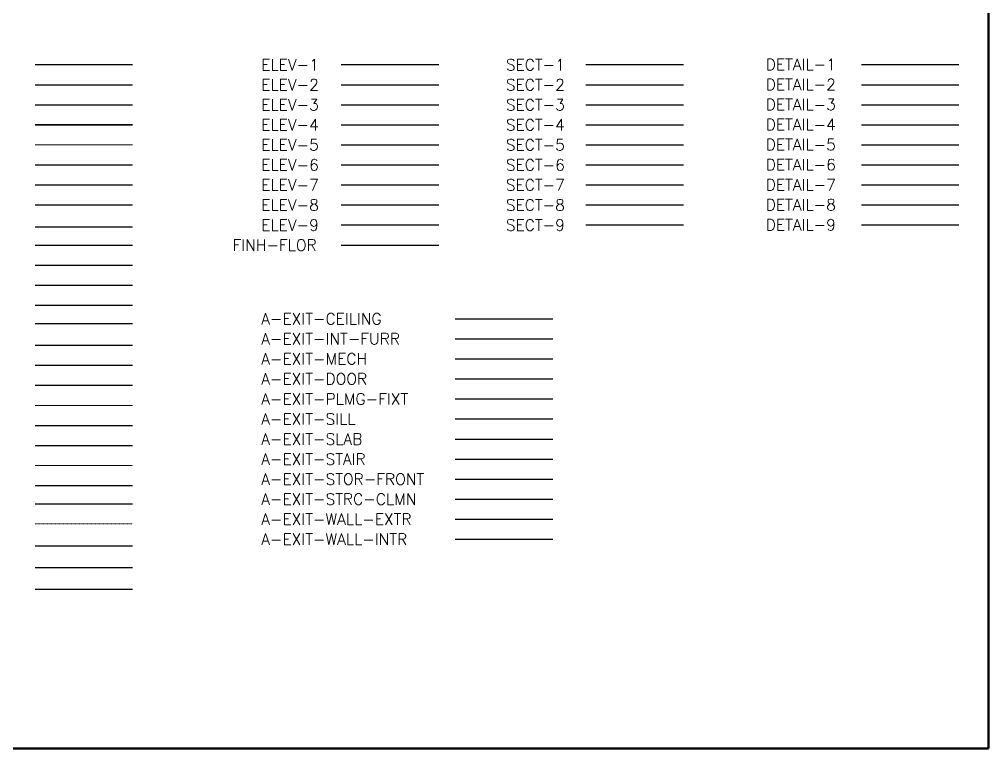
# Model space of a CAD drawing. Header units: inches. Extents: x -11331628 to 26860, y -6840660 to 4773.
# Drawn here: x -2060 to -1043, y -2031 to -1265 of the extents above; entities that cross this region are included whole.
import ezdxf

# ---------------------------------------------------------------- set-up
doc = ezdxf.new("R2010")
doc.units = ezdxf.units.IN
doc.header["$LTSCALE"] = 0.5
doc.header["$MEASUREMENT"] = 0
for name, pattern in [('CENTER', [2, 1.25, -0.25, 0.25, -0.25]), ('HIDDEN', [0.375, 0.25, -0.125]), ('HIDDEN2', [0.1875, 0.125, -0.0625])]:
    doc.linetypes.add(name, pattern=pattern)
for name, color, linetype in [('A--FLOR-APPLIANCE', 9, 'Continuous'), ('A-EXIT-CEILING', 4, 'Continuous'), ('A-EXIT-DOOR', 135, 'Continuous'), ('A-EXIT-INT FURR', 14, 'Continuous'), ('A-EXIT-MECH', 121, 'Continuous'), ('A-EXIT-PLMG-FIXT', 13, 'Continuous'), ('A-EXIT-SILL', 203, 'Continuous'), ('A-EXIT-SLAB', 61, 'Continuous'), ('A-EXIT-STAIR', 220, 'Continuous'), ('A-EXIT-STOR-FRONT', 131, 'Continuous'), ('A-EXIT-STRC-CLMN', 21, 'Continuous'), ('A-EXIT-WALL-EXTR', 42, 'Continuous'), ('A-EXIT-WALL-INTR', 171, 'Continuous'), ('A-HAND-RAIL', 150, 'Continuous'), ('A-HATH', 9, 'Continuous'), ('A-INSU-LINE', 6, 'BATTING'), ('A-METL-CLMN', 1, 'Continuous'), ('A-PLUMB-Fixtr', 94, 'Continuous'), ('A-POOL', 4, 'Continuous'), ('A-ROOF-GRAY', 9, 'Continuous'), ('A-SHELF', 8, 'Continuous'), ('A-SLAB', 93, 'Continuous'), ('A-STAIR', 4, 'Continuous'), ('A-STRU-COLM', 3, 'Continuous'), ('A-WALL-Extcmu', 2, 'Continuous'), ('A-WALL-ExtLow', 9, 'Continuous'), ('A-WALL-IntFurr', 9, 'Continuous'), ('A-WALL-IntPart', 1, 'Continuous'), ('A-WIND-Frame', 4, 'Continuous'), ('A-WIND-GLAZ', 144, 'Continuous'), ('A-WIND-Sill', 96, 'Continuous'), ('DETL-1', 9, 'Continuous'), ('DETL-2', 7, 'Continuous'), ('DETL-3', 4, 'Continuous'), ('DETL-4', 5, 'Continuous'), ('DETL-5', 6, 'Continuous'), ('DETL-6', 1, 'Continuous'), ('DETL-7', 3, 'Continuous'), ('DETL-8', 2, 'Continuous'), ('DETL-9', 20, 'Continuous'), ('ELEV-1', 9, 'Continuous'), ('ELEV-2', 7, 'Continuous'), ('ELEV-3', 56, 'Continuous'), ('ELEV-4', 5, 'Continuous'), ('ELEV-5', 6, 'Continuous'), ('ELEV-6', 1, 'Continuous'), ('ELEV-7', 3, 'Continuous'), ('ELEV-8', 2, 'Continuous'), ('ELEV-9', 20, 'Continuous'), ('FINH-FLOR', 9, 'CENTER'), ('SECT-1', 9, 'Continuous'), ('SECT-2', 7, 'Continuous'), ('SECT-3', 4, 'Continuous'), ('SECT-4', 5, 'Continuous'), ('SECT-5', 6, 'Continuous'), ('SECT-6', 1, 'Continuous'), ('SECT-7', 3, 'Continuous'), ('SECT-8', 2, 'Continuous'), ('SECT-9', 20, 'Continuous')]:
    doc.layers.add(name, color=color, linetype=linetype)
for name, color, linetype, lineweight in [('A-ANNO-LEGN', 5, 'Continuous', 50), ('A-DOOR', 4, 'Continuous', 35), ('A-DOOR-SWING', 9, 'Continuous', 18), ('A-FLOR-PFIX', 56, 'Continuous', 25), ('A-WALL-BELOW', 9, 'Continuous', 18), ('A-WALL-HIDDEN', 7, 'HIDDEN', 18), ('A-WALL-OVHD', 134, 'HIDDEN2', 18)]:
    doc.layers.add(name, color=color, linetype=linetype, lineweight=lineweight)
doc.layers.add('A-AREA', color=2, linetype='Continuous', plot=False)
doc.styles.get("Standard").update_dxf_attribs({"font": 'romans.shx', "width": 0.75})
doc.linetypes.add('BATTING', pattern='A,0.0001,-0.1,[134,ltypeshp.shx,S=0.1,R=0,X=-0.1,Y=0],-0.2,[134,ltypeshp.shx,S=0.1,R=180,X=0.1,Y=0],-0.1', length=0.4001)

msp = doc.modelspace()

# ---------------------------------------------------------------- linework, layer by layer
msp.add_line((-2043.617, -1312.748, 220.918), (-1941.214, -1312.748, 220.918))
at = {"layer": 'A--FLOR-APPLIANCE'}
msp.add_line((-2043.617, -1333.796, 220.918), (-1941.214, -1333.796, 220.918), dxfattribs=at)
at = {"layer": 'A-ANNO-LEGN'}
for p in [(-1042.502, 135.218, 220.918), (-2688.422, -2031.01, 220.918)]:
    msp.add_line(p, (-1042.502, -2031.01, 220.918), dxfattribs=at)
at = {"layer": 'A-AREA'}
msp.add_line((-2043.617, -1354.843, 220.918), (-1941.214, -1354.843, 220.918), dxfattribs=at)
at = {"layer": 'A-DOOR'}
msp.add_line((-2043.617, -1375.89, 220.918), (-1941.214, -1375.89, 220.918), dxfattribs=at)
at = {"layer": 'A-DOOR-SWING'}
msp.add_line((-2043.617, -1396.937, 220.918), (-1941.214, -1396.937, 220.918), dxfattribs=at)
at = {"layer": 'A-EXIT-CEILING'}
msp.add_line((-1602.45, -1579.583, 220.918), (-1500.048, -1579.583, 220.918), dxfattribs=at)
at = {"layer": 'A-EXIT-DOOR'}
msp.add_line((-1602.45, -1642.725, 220.918), (-1500.048, -1642.725, 220.918), dxfattribs=at)
at = {"layer": 'A-EXIT-INT FURR'}
msp.add_line((-1602.45, -1600.631, 220.918), (-1500.048, -1600.631, 220.918), dxfattribs=at)
at = {"layer": 'A-EXIT-MECH'}
msp.add_line((-1602.45, -1621.678, 220.918), (-1500.048, -1621.678, 220.918), dxfattribs=at)
at = {"layer": 'A-EXIT-PLMG-FIXT'}
msp.add_line((-1602.45, -1663.772, 220.918), (-1500.048, -1663.772, 220.918), dxfattribs=at)
at = {"layer": 'A-EXIT-SILL'}
msp.add_line((-1602.45, -1684.819, 220.918), (-1500.048, -1684.819, 220.918), dxfattribs=at)
at = {"layer": 'A-EXIT-SLAB'}
msp.add_line((-1602.45, -1705.867, 220.918), (-1500.048, -1705.867, 220.918), dxfattribs=at)
at = {"layer": 'A-EXIT-STAIR'}
msp.add_line((-1602.45, -1726.914, 220.918), (-1500.048, -1726.914, 220.918), dxfattribs=at)
at = {"layer": 'A-EXIT-STOR-FRONT'}
msp.add_line((-1602.45, -1747.961, 220.918), (-1500.048, -1747.961, 220.918), dxfattribs=at)
at = {"layer": 'A-EXIT-STRC-CLMN'}
msp.add_line((-1602.45, -1769.008, 220.918), (-1500.048, -1769.008, 220.918), dxfattribs=at)
at = {"layer": 'A-EXIT-WALL-EXTR'}
msp.add_line((-1602.45, -1790.055, 220.918), (-1500.048, -1790.055, 220.918), dxfattribs=at)
at = {"layer": 'A-EXIT-WALL-INTR'}
msp.add_line((-1602.45, -1811.103, 220.918), (-1500.048, -1811.103, 220.918), dxfattribs=at)
at = {"layer": 'A-FLOR-PFIX', "linetype": 'Continuous', "lineweight": 25}
msp.add_line((-2043.617, -1417.985, 220.918), (-1941.214, -1417.985, 220.918), dxfattribs=at)
at = {"layer": 'A-HAND-RAIL'}
msp.add_line((-2043.617, -1439.032, 220.918), (-1941.214, -1439.032, 220.918), dxfattribs=at)
at = {"layer": 'A-HATH'}
msp.add_line((-2043.617, -1460.079, 220.918), (-1941.214, -1460.079, 220.918), dxfattribs=at)
at = {"layer": 'A-INSU-LINE'}
msp.add_line((-2043.617, -1482.94, 220.918), (-1941.214, -1482.94, 220.918), dxfattribs=at)
at = {"layer": 'A-METL-CLMN'}
msp.add_line((-2043.617, -1502.173, 220.918), (-1941.214, -1502.173, 220.918), dxfattribs=at)
at = {"layer": 'A-PLUMB-Fixtr'}
msp.add_line((-2043.617, -1523.221, 220.918), (-1941.214, -1523.221, 220.918), dxfattribs=at)
at = {"layer": 'A-POOL'}
msp.add_line((-2043.617, -1544.268, 220.918), (-1941.214, -1544.268, 220.918), dxfattribs=at)
at = {"layer": 'A-ROOF-GRAY'}
msp.add_line((-2043.617, -1565.315, 220.918), (-1941.214, -1565.315, 220.918), dxfattribs=at)
at = {"layer": 'A-SHELF'}
msp.add_line((-2043.617, -1584.548, 220.918), (-1941.214, -1584.548, 220.918), dxfattribs=at)
at = {"layer": 'A-SLAB'}
msp.add_line((-2043.617, -1607.409, 220.918), (-1941.214, -1607.409, 220.918), dxfattribs=at)
at = {"layer": 'A-STAIR'}
msp.add_line((-2043.617, -1628.457, 220.918), (-1941.214, -1628.457, 220.918), dxfattribs=at)
at = {"layer": 'A-STRU-COLM'}
msp.add_line((-2043.617, -1649.504, 220.918), (-1941.214, -1649.504, 220.918), dxfattribs=at)
at = {"layer": 'A-WALL-BELOW'}
msp.add_line((-2043.617, -1670.551, 220.918), (-1941.214, -1670.551, 220.918), dxfattribs=at)
at = {"layer": 'A-WALL-Extcmu'}
msp.add_line((-2043.617, -1691.598, 220.918), (-1941.214, -1691.598, 220.918), dxfattribs=at)
at = {"layer": 'A-WALL-ExtLow'}
msp.add_line((-2043.617, -1712.646, 220.918), (-1941.214, -1712.646, 220.918), dxfattribs=at)
at = {"layer": 'A-WALL-HIDDEN'}
msp.add_line((-2043.617, -1733.693, 220.918), (-1941.214, -1733.693, 220.918), dxfattribs=at)
at = {"layer": 'A-WALL-IntFurr'}
msp.add_line((-2043.617, -1754.74, 220.918), (-1941.214, -1754.74, 220.918), dxfattribs=at)
at = {"layer": 'A-WALL-IntPart'}
msp.add_line((-2043.617, -1773.973, 220.918), (-1941.214, -1773.973, 220.918), dxfattribs=at)
at = {"layer": 'A-WALL-OVHD'}
msp.add_line((-2043.617, -1795.02, 220.918), (-1941.214, -1795.02, 220.918), dxfattribs=at)
at = {"layer": 'A-WIND-Frame'}
msp.add_line((-2043.617, -1817.882, 220.918), (-1941.214, -1817.882, 220.918), dxfattribs=at)
at = {"layer": 'A-WIND-GLAZ'}
msp.add_line((-2043.617, -1840.743, 220.918), (-1941.214, -1840.743, 220.918), dxfattribs=at)
at = {"layer": 'A-WIND-Sill'}
msp.add_line((-2043.617, -1863.604, 220.918), (-1941.214, -1863.604, 220.918), dxfattribs=at)
at = {"layer": 'DETL-1'}
msp.add_line((-1176.119, -1312.748, 220.918), (-1073.717, -1312.748, 220.918), dxfattribs=at)
at = {"layer": 'DETL-2'}
msp.add_line((-1176.119, -1333.796, 220.918), (-1073.717, -1333.796, 220.918), dxfattribs=at)
at = {"layer": 'DETL-3'}
msp.add_line((-1176.119, -1354.843, 220.918), (-1073.717, -1354.843, 220.918), dxfattribs=at)
at = {"layer": 'DETL-4'}
msp.add_line((-1176.119, -1375.89, 220.918), (-1073.717, -1375.89, 220.918), dxfattribs=at)
at = {"layer": 'DETL-5'}
msp.add_line((-1176.119, -1396.937, 220.918), (-1073.717, -1396.937, 220.918), dxfattribs=at)
at = {"layer": 'DETL-6'}
msp.add_line((-1176.119, -1417.985, 220.918), (-1073.717, -1417.985, 220.918), dxfattribs=at)
at = {"layer": 'DETL-7'}
msp.add_line((-1176.119, -1439.032, 220.918), (-1073.717, -1439.032, 220.918), dxfattribs=at)
at = {"layer": 'DETL-8'}
msp.add_line((-1176.119, -1460.079, 220.918), (-1073.717, -1460.079, 220.918), dxfattribs=at)
at = {"layer": 'DETL-9'}
msp.add_line((-1176.119, -1481.126, 220.918), (-1073.717, -1481.126, 220.918), dxfattribs=at)
at = {"layer": 'ELEV-1'}
msp.add_line((-1722.187, -1312.748, 220.918), (-1619.784, -1312.748, 220.918), dxfattribs=at)
at = {"layer": 'ELEV-2'}
msp.add_line((-1722.187, -1333.796, 220.918), (-1619.784, -1333.796, 220.918), dxfattribs=at)
at = {"layer": 'ELEV-3'}
msp.add_line((-1722.187, -1354.843, 220.918), (-1619.784, -1354.843, 220.918), dxfattribs=at)
at = {"layer": 'ELEV-4'}
msp.add_line((-1722.187, -1375.89, 220.918), (-1619.784, -1375.89, 220.918), dxfattribs=at)
at = {"layer": 'ELEV-5'}
msp.add_line((-1722.187, -1396.937, 220.918), (-1619.784, -1396.937, 220.918), dxfattribs=at)
at = {"layer": 'ELEV-6'}
msp.add_line((-1722.187, -1417.985, 220.918), (-1619.784, -1417.985, 220.918), dxfattribs=at)
at = {"layer": 'ELEV-7'}
msp.add_line((-1722.187, -1439.032, 220.918), (-1619.784, -1439.032, 220.918), dxfattribs=at)
at = {"layer": 'ELEV-8'}
msp.add_line((-1722.187, -1460.079, 220.918), (-1619.784, -1460.079, 220.918), dxfattribs=at)
at = {"layer": 'ELEV-9'}
msp.add_line((-1722.187, -1481.126, 220.918), (-1619.784, -1481.126, 220.918), dxfattribs=at)
at = {"layer": 'FINH-FLOR'}
msp.add_line((-1722.187, -1502.173, 220.918), (-1619.784, -1502.173, 220.918), dxfattribs=at)
at = {"layer": 'SECT-1'}
msp.add_line((-1465.369, -1312.748, 220.918), (-1362.967, -1312.748, 220.918), dxfattribs=at)
at = {"layer": 'SECT-2'}
msp.add_line((-1465.369, -1333.796, 220.918), (-1362.967, -1333.796, 220.918), dxfattribs=at)
at = {"layer": 'SECT-3'}
msp.add_line((-1465.369, -1354.843, 220.918), (-1362.967, -1354.843, 220.918), dxfattribs=at)
at = {"layer": 'SECT-4'}
msp.add_line((-1465.369, -1375.89, 220.918), (-1362.967, -1375.89, 220.918), dxfattribs=at)
at = {"layer": 'SECT-5'}
msp.add_line((-1465.369, -1396.937, 220.918), (-1362.967, -1396.937, 220.918), dxfattribs=at)
at = {"layer": 'SECT-6'}
msp.add_line((-1465.369, -1417.985, 220.918), (-1362.967, -1417.985, 220.918), dxfattribs=at)
at = {"layer": 'SECT-7'}
msp.add_line((-1465.369, -1439.032, 220.918), (-1362.967, -1439.032, 220.918), dxfattribs=at)
at = {"layer": 'SECT-8'}
msp.add_line((-1465.369, -1460.079, 220.918), (-1362.967, -1460.079, 220.918), dxfattribs=at)
at = {"layer": 'SECT-9'}
msp.add_line((-1465.369, -1481.126, 220.918), (-1362.967, -1481.126, 220.918), dxfattribs=at)

# ---------------------------------------------------------------- texts
at = {"layer": 'A-EXIT-CEILING'}
msp.add_text('A-EXIT-CEILING', height=11.83906, dxfattribs=at).set_placement((-1806.111, -1585.564, 220.918))
at = {"layer": 'A-EXIT-DOOR'}
msp.add_text('A-EXIT-DOOR', height=11.83906, dxfattribs=at).set_placement((-1806.111, -1648.705, 220.918))
at = {"layer": 'A-EXIT-INT FURR'}
msp.add_text('A-EXIT-INT-FURR', height=11.83906, dxfattribs=at).set_placement((-1806.111, -1606.611, 220.918))
at = {"layer": 'A-EXIT-MECH'}
msp.add_text('A-EXIT-MECH', height=11.83906, dxfattribs=at).set_placement((-1806.111, -1627.658, 220.918))
at = {"layer": 'A-EXIT-PLMG-FIXT'}
msp.add_text('A-EXIT-PLMG-FIXT', height=11.83906, dxfattribs=at).set_placement((-1806.111, -1669.752, 220.918))
at = {"layer": 'A-EXIT-SILL'}
msp.add_text('A-EXIT-SILL', height=11.83906, dxfattribs=at).set_placement((-1806.111, -1690.8, 220.918))
at = {"layer": 'A-EXIT-SLAB'}
msp.add_text('A-EXIT-SLAB', height=11.83906, dxfattribs=at).set_placement((-1806.111, -1711.847, 220.918))
at = {"layer": 'A-EXIT-STAIR'}
msp.add_text('A-EXIT-STAIR', height=11.83906, dxfattribs=at).set_placement((-1806.111, -1732.894, 220.918))
at = {"layer": 'A-EXIT-STOR-FRONT'}
msp.add_text('A-EXIT-STOR-FRONT', height=11.83906, dxfattribs=at).set_placement((-1806.111, -1753.941, 220.918))
at = {"layer": 'A-EXIT-STRC-CLMN'}
msp.add_text('A-EXIT-STRC-CLMN', height=11.83906, dxfattribs=at).set_placement((-1806.111, -1774.989, 220.918))
at = {"layer": 'A-EXIT-WALL-EXTR'}
msp.add_text('A-EXIT-WALL-EXTR', height=11.83906, dxfattribs=at).set_placement((-1806.111, -1796.036, 220.918))
at = {"layer": 'A-EXIT-WALL-INTR'}
msp.add_text('A-EXIT-WALL-INTR', height=11.83906, dxfattribs=at).set_placement((-1806.111, -1817.083, 220.918))
at = {"layer": 'DETL-1'}
msp.add_text('DETAIL-1', height=11.8391, dxfattribs=at).set_placement((-1276.449, -1318.449, 220.918))
at = {"layer": 'DETL-2'}
msp.add_text('DETAIL-2', height=11.8391, dxfattribs=at).set_placement((-1276.449, -1339.496, 220.918))
at = {"layer": 'DETL-3'}
msp.add_text('DETAIL-3', height=11.8391, dxfattribs=at).set_placement((-1276.449, -1360.544, 220.918))
at = {"layer": 'DETL-4'}
msp.add_text('DETAIL-4', height=11.8391, dxfattribs=at).set_placement((-1276.449, -1381.591, 220.918))
at = {"layer": 'DETL-5'}
msp.add_text('DETAIL-5', height=11.8391, dxfattribs=at).set_placement((-1276.449, -1402.638, 220.918))
at = {"layer": 'DETL-6'}
msp.add_text('DETAIL-6', height=11.8391, dxfattribs=at).set_placement((-1276.449, -1423.685, 220.918))
at = {"layer": 'DETL-7'}
msp.add_text('DETAIL-7', height=11.8391, dxfattribs=at).set_placement((-1276.449, -1444.732, 220.918))
at = {"layer": 'DETL-8'}
msp.add_text('DETAIL-8', height=11.8391, dxfattribs=at).set_placement((-1276.449, -1465.78, 220.918))
at = {"layer": 'DETL-9'}
msp.add_text('DETAIL-9', height=11.8391, dxfattribs=at).set_placement((-1276.449, -1486.827, 220.918))
at = {"layer": 'ELEV-1'}
msp.add_text('ELEV-1', height=11.8391, dxfattribs=at).set_placement((-1806.111, -1318.729, 220.918))
at = {"layer": 'ELEV-2'}
msp.add_text('ELEV-2', height=11.8391, dxfattribs=at).set_placement((-1806.111, -1339.776, 220.918))
at = {"layer": 'ELEV-3'}
msp.add_text('ELEV-3', height=11.8391, dxfattribs=at).set_placement((-1806.111, -1360.823, 220.918))
at = {"layer": 'ELEV-4'}
msp.add_text('ELEV-4', height=11.8391, dxfattribs=at).set_placement((-1806.111, -1381.87, 220.918))
at = {"layer": 'ELEV-5'}
msp.add_text('ELEV-5', height=11.8391, dxfattribs=at).set_placement((-1806.111, -1402.918, 220.918))
at = {"layer": 'ELEV-6'}
msp.add_text('ELEV-6', height=11.8391, dxfattribs=at).set_placement((-1806.111, -1423.965, 220.918))
at = {"layer": 'ELEV-7'}
msp.add_text('ELEV-7', height=11.8391, dxfattribs=at).set_placement((-1806.111, -1445.012, 220.918))
at = {"layer": 'ELEV-8'}
msp.add_text('ELEV-8', height=11.8391, dxfattribs=at).set_placement((-1806.111, -1466.059, 220.918))
at = {"layer": 'ELEV-9'}
msp.add_text('ELEV-9', height=11.8391, dxfattribs=at).set_placement((-1806.111, -1487.106, 220.918))
at = {"layer": 'FINH-FLOR'}
msp.add_text('FINH-FLOR', height=11.8391, dxfattribs=at).set_placement((-1836.241, -1508.154, 220.918))
at = {"layer": 'SECT-1'}
msp.add_text('SECT-1', height=11.8391, dxfattribs=at).set_placement((-1549.294, -1318.729, 220.918))
at = {"layer": 'SECT-2'}
msp.add_text('SECT-2', height=11.8391, dxfattribs=at).set_placement((-1549.294, -1339.776, 220.918))
at = {"layer": 'SECT-3'}
msp.add_text('SECT-3', height=11.8391, dxfattribs=at).set_placement((-1549.294, -1360.823, 220.918))
at = {"layer": 'SECT-4'}
msp.add_text('SECT-4', height=11.8391, dxfattribs=at).set_placement((-1549.294, -1381.87, 220.918))
at = {"layer": 'SECT-5'}
msp.add_text('SECT-5', height=11.8391, dxfattribs=at).set_placement((-1549.294, -1402.918, 220.918))
at = {"layer": 'SECT-6'}
msp.add_text('SECT-6', height=11.8391, dxfattribs=at).set_placement((-1549.294, -1423.965, 220.918))
at = {"layer": 'SECT-7'}
msp.add_text('SECT-7', height=11.8391, dxfattribs=at).set_placement((-1549.294, -1445.012, 220.918))
at = {"layer": 'SECT-8'}
msp.add_text('SECT-8', height=11.8391, dxfattribs=at).set_placement((-1549.294, -1466.059, 220.918))
at = {"layer": 'SECT-9'}
msp.add_text('SECT-9', height=11.8391, dxfattribs=at).set_placement((-1549.294, -1487.106, 220.918))

doc.saveas('drawing.dxf')
